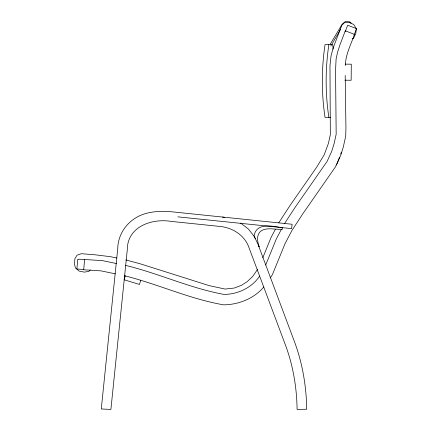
<?xml version="1.0" encoding="UTF-8"?>
<svg xmlns="http://www.w3.org/2000/svg" width="431" height="431" viewBox="0 0 431 431"><rect width="100%" height="100%" fill="white"/><g stroke="black" fill="none" stroke-linecap="round" stroke-linejoin="round"><path stroke-width="0.65" d="M345.409 65.534C345.43 54.775 350.786 45.002 354.201 35.062M346.427 28.5L347.677 25.246L356.539 28.64L354.088 35.008L354.153 34.27L346.244 31.156L345.29 30.881L345.226 31.619L346.222 29.033M328.864 44.598C325.276 68.707 325.227 93.295 328.864 117.404M125.356 275.695L124.117 279.762L139.472 284.455L140.716 280.387M339.536 157.17L337.22 163.451L336.061 165.095M340.7 154.029L341.395 152.143M345.274 30.881L339.935 44.862L337.575 52.162L336.099 58.988L335.555 70.533L336.169 134.16L334.09 143.712L331.768 151.184L327.134 161.35L294.869 207.71L284.406 223.781M262.786 257.786L271.029 237.551L275.339 229.324M265.695 265.022L276.282 239.027L281.524 229.017M330.825 46.085L340.679 29.136M330.248 44.177L342.262 24.039L345.323 21.55L349.67 21.798L351.184 23.037L349.988 22.935M270.329 277.871L272.473 274.477L284.977 243.784L291.954 230.456L302.81 213.781L335.485 166.835L340.727 155.327L343.351 146.879L345.71 136.051L345.942 128.007L345.188 75.414M278.722 222.859L290.133 205.328L316.952 166.792L324.22 154.74L328.449 143.286L330.329 134.661L329.979 65.62L331.094 55.604L333.19 47.857L341.837 25.23L344.455 22.714L349.239 22.288L353.813 24.599L356.318 28.758L355.785 33.489L353.42 38.537L352.256 38.79M257.652 269.251L252.701 276.438L247.13 281.702L241.473 285.317L234.259 288.048L225.095 289.056L209.299 285.651L140.285 263.826L125.814 259.909M259.667 276.093C251.887 287.73 237.907 294.346 224.055 294.427C190.771 288.377 159.685 273.841 126.886 265.701L125.599 265.431M263.788 286.971C254.091 298.597 238.629 304.652 223.646 304.846C189.613 298.995 157.929 284.061 124.484 275.738M90.23 269.887L88.921 271.379L84.298 272.128L79.164 271.099L75.382 267.91L74.461 263.891L74.919 258.665L77.068 255.168L81.384 253.703L94.965 254.786L110.444 256.687L116.855 258.013M78.113 259.203L84.611 259.408L83.722 269.558L76.901 268.96L77.725 259.543L78.081 259.575M330.582 117.404L325.044 117.404C321.407 93.295 321.456 68.707 325.044 44.598L332.684 44.598L333.211 49.161M345.107 64.144L351.287 64.197L351.146 80.252L344.967 80.198M84.605 259.5L102.4 260.626L116.575 263.562M83.749 269.784L101.048 270.878L115.368 273.852M279.293 227.245C270.156 225.639 256.079 223.285 254.064 235.935L259.187 246.85C257.361 241.489 256.003 234.459 261.412 230.66C267.823 227.099 275.463 229.793 282.364 229.324L282.607 227.584L280.619 227.379M177.879 216.852L291.636 228.608L292.089 224.255L172.066 211.82C158.7 210.748 144.277 211.309 133.104 219.638C123.832 226.34 117.879 237.152 117.733 248.649L101.28 408.96L110.896 409.45L127.296 249.657C127.269 226.598 151.906 218.151 171.306 221.41L220.925 226.539C232.492 227.961 243.353 234.653 248.191 245.503L286.109 346.815C293.306 366.905 296.787 388.137 297.099 409.45L306.716 409.224C306.382 386.93 302.729 364.718 295.208 343.701L258.341 245.196M222.509 217.03L224.4 217.472M240.6 223.037L248.337 228.936L253.859 235.983L255.394 238.709"/></g></svg>
